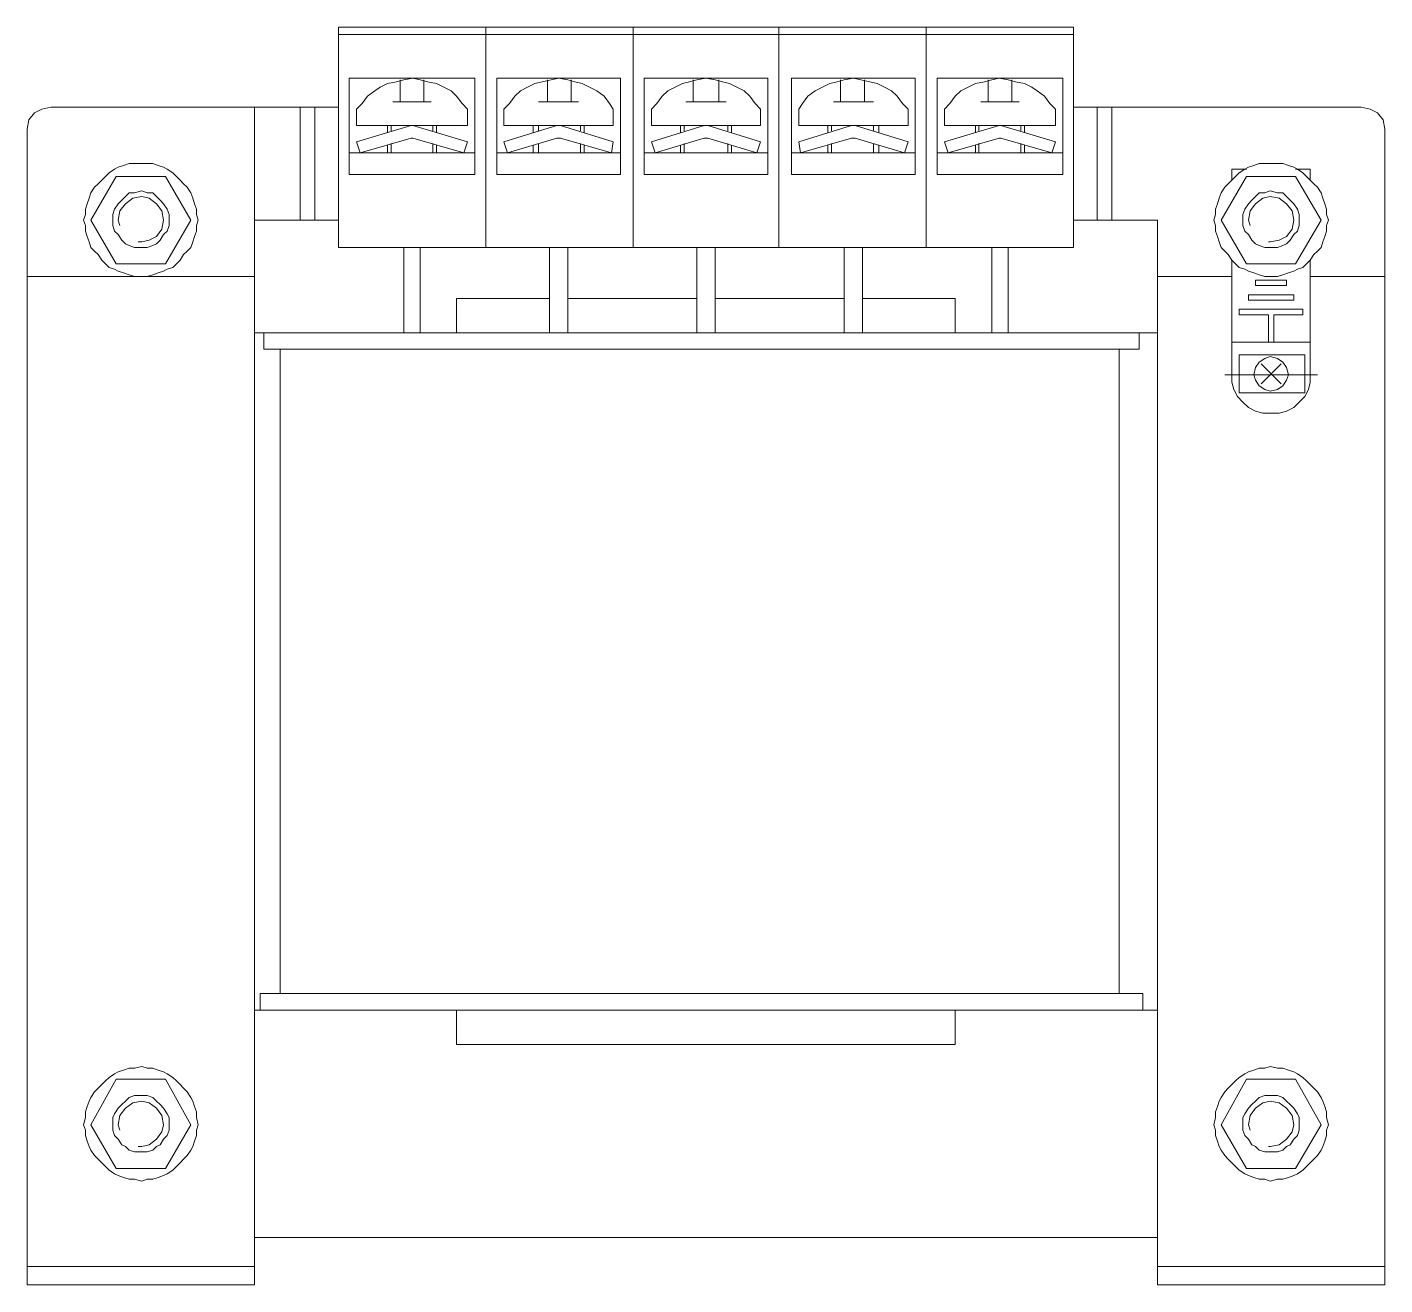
# Model space of a CAD drawing. Header units: millimetres. Extents: x 0 to 82.9, y 0 to 76.8.
import ezdxf

# ---------------------------------------------------------------- set-up
doc = ezdxf.new("R2010")
doc.units = ezdxf.units.MM

# ---------------------------------------------------------------- blocks, each defined once
blk = doc.blocks.new('*U416')
at = {"color": 1, "linetype": 'Continuous', "lineweight": 5}
for points in [[(-22.444, 69), (-40, 69), (-40.556, 68.889), (-41, 68.667), (-41.333, 68.222), (-41.444, 67.667), (-41.444, 67.667), (-41.444, -2.889), (-27.556, -2.889), (-27.556, 0), (27.556, 0), (27.556, -2.889), (41.444, -2.889), (41.444, 67.667), (41.333, 68.222), (41, 68.667), (40.556, 68.889), (40, 69), (40, 69), (22.444, 69), (22.444, 73.889), (-22.444, 73.889), (-22.444, 69)], [(-27.556, 69), (-22.444, 69)], [(-27.556, 69), (-27.556, 22.778)], [(-24.778, 69), (-24.778, 62.111)], [(-24.444, 69), (-22.444, 69)], [(-23.889, 69), (-23.889, 62.111)], [(22.444, 69), (27.556, 69)], [(23.889, 69), (23.889, 62.111)], [(24.778, 69), (24.778, 62.111)], [(-27.556, 62.111), (-22.444, 62.111)], [(22.444, 62.111), (27.556, 62.111)], [(27.556, -2.889), (27.556, 62.111)], [(-41.444, 58.667), (-27.556, 58.667)], [(27.556, 58.667), (32.111, 58.667)], [(27.556, 58.667), (32.111, 58.667)], [(36.889, 58.667), (41.444, 58.667)], [(-27.556, -2.889), (-27.556, 52.333)], [(-41.444, -1.778), (-27.556, -1.778)], [(27.556, -1.778), (41.444, -1.778)]]:
    blk.add_lwpolyline(points, dxfattribs=at)
at = {"color": 32, "linetype": 'Continuous', "lineweight": 5}
for points in [[(-22.444, 60.444), (22.444, 60.444), (22.444, 73.889), (-22.444, 73.889), (-22.444, 60.444)], [(2.778, 73.889), (-22.444, 73.889)], [(-22.444, 73.889), (-22.444, 60.444)], [(-13.444, 73.889), (-13.444, 60.444)], [(-4.444, 73.889), (-4.444, 60.444)], [(-2.778, 73.889), (22.444, 73.889)], [(4.444, 73.889), (4.444, 60.444)], [(13.444, 73.889), (13.444, 60.444)], [(22.444, 73.889), (22.444, 60.444)], [(-22.444, 73.444), (2.778, 73.444)], [(22.444, 73.444), (-2.778, 73.444)], [(-21.778, 64.889), (-14.111, 64.889), (-14.111, 70.778), (-21.778, 70.778), (-21.778, 64.889)], [(-21.778, 70.778), (-21.778, 64.889)], [(-21.778, 70.778), (-14.111, 70.778)], [(-14.556, 68.889), (-14.889, 69.222), (-15.222, 69.667), (-15.556, 70), (-16, 70.222), (-16.444, 70.444), (-17, 70.556), (-17.444, 70.667), (-17.889, 70.778), (-18.444, 70.667), (-18.889, 70.556), (-19.444, 70.444), (-19.889, 70.222), (-20.222, 70), (-20.667, 69.667), (-21, 69.222), (-21.333, 68.889)], [(-18.667, 69.333), (-18.667, 70.667)], [(-17.222, 69.333), (-17.222, 70.667)], [(-14.111, 70.778), (-14.111, 64.889)], [(-12.778, 64.889), (-5.222, 64.889), (-5.222, 70.778), (-12.778, 70.778), (-12.778, 64.889)], [(-12.778, 70.778), (-12.778, 64.889)], [(-12.778, 70.778), (-5.222, 70.778)], [(-5.667, 68.889), (-5.889, 69.222), (-6.222, 69.667), (-6.667, 70), (-7.111, 70.222), (-7.556, 70.444), (-8, 70.556), (-8.444, 70.667), (-9, 70.778), (-9.444, 70.667), (-10, 70.556), (-10.444, 70.444), (-10.889, 70.222), (-11.333, 70), (-11.667, 69.667), (-12, 69.222), (-12.333, 68.889)], [(-9.667, 69.333), (-9.667, 70.667)], [(-8.222, 69.333), (-8.222, 70.667)], [(-7.889, 70.778), (-5.222, 70.778)], [(-5.222, 70.778), (-5.222, 64.889)], [(-3.778, 64.889), (3.778, 64.889), (3.778, 70.778), (-3.778, 70.778), (-3.778, 64.889)], [(-3.778, 70.778), (-3.778, 64.889)], [(-3.778, 70.778), (-3.222, 70.778)], [(-3.778, 70.778), (3.778, 70.778)], [(3.333, 68.889), (3, 69.222), (2.667, 69.667), (2.333, 70), (1.889, 70.222), (1.444, 70.444), (1, 70.556), (0.556, 70.667), (0, 70.778), (-0.556, 70.667), (-1, 70.556), (-1.444, 70.444), (-1.889, 70.222), (-2.333, 70), (-2.667, 69.667), (-3, 69.222), (-3.333, 68.889)], [(-2.333, 70.778), (2.111, 70.778)], [(2.333, 70.778), (-2.111, 70.778)], [(-0.778, 69.333), (-0.778, 70.667)], [(0.778, 69.333), (0.778, 70.667)], [(3.778, 70.778), (3.222, 70.778)], [(3.778, 70.778), (3.778, 64.889)], [(5.222, 64.889), (12.778, 64.889), (12.778, 70.778), (5.222, 70.778), (5.222, 64.889)], [(5.222, 70.778), (5.222, 64.889)], [(5.222, 70.778), (12.778, 70.778)], [(7.889, 70.778), (5.222, 70.778)], [(12.333, 68.889), (12, 69.222), (11.667, 69.667), (11.333, 70), (10.889, 70.222), (10.444, 70.444), (10, 70.556), (9.444, 70.667), (9, 70.778), (8.444, 70.667), (8, 70.556), (7.556, 70.444), (7.111, 70.222), (6.667, 70), (6.222, 69.667), (5.889, 69.222), (5.667, 68.889)], [(8.222, 69.333), (8.222, 70.667)], [(12.778, 70.778), (8.667, 70.778)], [(9.667, 69.333), (9.667, 70.667)], [(12.778, 70.778), (12.778, 64.889)], [(14.111, 64.889), (21.778, 64.889), (21.778, 70.778), (14.111, 70.778), (14.111, 64.889)], [(14.111, 70.778), (14.111, 64.889)], [(14.111, 70.778), (21.778, 70.778)], [(21.778, 70.778), (14.111, 70.778)], [(21.333, 68.889), (21, 69.222), (20.667, 69.667), (20.222, 70), (19.889, 70.222), (19.444, 70.444), (18.889, 70.556), (18.444, 70.667), (17.889, 70.778), (17.444, 70.667), (17, 70.556), (16.444, 70.444), (16, 70.222), (15.556, 70), (15.222, 69.667), (14.889, 69.222), (14.556, 68.889)], [(17.222, 69.333), (17.222, 70.667)], [(18.667, 69.333), (18.667, 70.667)], [(21.778, 70.778), (21.778, 64.889)], [(-21.333, 67.889), (-21.333, 68.889)], [(-19.111, 69.333), (-16.778, 69.333)], [(-14.556, 67.889), (-14.556, 68.889)], [(-12.333, 67.889), (-12.333, 68.889)], [(-10.222, 69.333), (-7.778, 69.333)], [(-5.667, 67.889), (-5.667, 68.889)], [(-3.333, 67.889), (-3.333, 68.889)], [(-1.222, 69.333), (1.222, 69.333)], [(3.333, 67.889), (3.333, 68.889)], [(5.667, 67.889), (5.667, 68.889)], [(7.778, 69.333), (10.222, 69.333)], [(12.333, 67.889), (12.333, 68.889)], [(14.556, 67.889), (14.556, 68.889)], [(16.778, 69.333), (19.111, 69.333)], [(21.333, 67.889), (21.333, 68.889)], [(-17.889, 67.889), (-21.333, 67.889)], [(-21.333, 66.889), (-18, 67.889)], [(-19.444, 67.444), (-19.444, 67.889)], [(-19.222, 67.556), (-19.222, 67.889)], [(-17.889, 67.889), (-17.889, 67.889), (-18, 67.889)], [(-17.889, 67.889), (-14.556, 67.889)], [(-14.556, 66.889), (-17.889, 67.889)], [(-16.667, 67.556), (-16.667, 67.889)], [(-16.444, 67.444), (-16.444, 67.889)], [(-9, 67.889), (-12.333, 67.889)], [(-12.333, 66.889), (-9.111, 67.889)], [(-10.556, 67.444), (-10.556, 67.889)], [(-10.222, 67.556), (-10.222, 67.889)], [(-9, 67.889), (-5.667, 67.889)], [(-5.667, 66.889), (-8.889, 67.889)], [(-7.667, 67.556), (-7.667, 67.889)], [(-7.444, 67.444), (-7.444, 67.889)], [(0, 67.889), (-3.333, 67.889)], [(-3.333, 66.889), (-0.111, 67.889)], [(-1.556, 67.444), (-1.556, 67.889)], [(-1.333, 67.556), (-1.333, 67.889)], [(0, 67.889), (3.333, 67.889)], [(3.333, 66.889), (0.111, 67.889)], [(1.333, 67.556), (1.333, 67.889)], [(1.556, 67.444), (1.556, 67.889)], [(9, 67.889), (5.667, 67.889)], [(5.667, 66.889), (8.889, 67.889)], [(7.444, 67.444), (7.444, 67.889)], [(7.667, 67.556), (7.667, 67.889)], [(9, 67.889), (12.333, 67.889)], [(12.333, 66.889), (9.111, 67.889)], [(10.222, 67.556), (10.222, 67.889)], [(10.556, 67.444), (10.556, 67.889)], [(17.889, 67.889), (14.556, 67.889)], [(14.556, 66.889), (17.889, 67.889)], [(16.444, 67.444), (16.444, 67.889)], [(16.667, 67.556), (16.667, 67.889)], [(17.889, 67.889), (21.333, 67.889)], [(21.333, 66.889), (18, 67.889)], [(19.222, 67.556), (19.222, 67.889)], [(19.444, 67.444), (19.444, 67.889)], [(-21.111, 66.222), (-21.333, 66.889)], [(-21.111, 66.222), (-18, 67.111)], [(-19.444, 66.222), (-19.444, 66.667)], [(-19.222, 66.222), (-19.222, 66.778)], [(-17.889, 67.111), (-17.889, 67.111), (-18, 67.111)], [(-14.778, 66.222), (-17.889, 67.111)], [(-16.667, 66.222), (-16.667, 66.778)], [(-16.444, 66.222), (-16.444, 66.667)], [(-14.778, 66.222), (-14.556, 66.889)], [(-12.111, 66.222), (-12.333, 66.889)], [(-12.111, 66.222), (-9.111, 67.111)], [(-10.556, 66.222), (-10.556, 66.667)], [(-10.222, 66.222), (-10.222, 66.778)], [(-8.889, 67.111), (-9, 67.111), (-9.111, 67.111)], [(-5.778, 66.222), (-8.889, 67.111)], [(-7.667, 66.222), (-7.667, 66.778)], [(-7.444, 66.222), (-7.444, 66.667)], [(-5.778, 66.222), (-5.667, 66.889)], [(-3.111, 66.222), (-3.333, 66.889)], [(-3.111, 66.222), (-0.111, 67.111)], [(-1.556, 66.222), (-1.556, 66.667)], [(-1.333, 66.222), (-1.333, 66.778)], [(0.111, 67.111), (0, 67.111), (-0.111, 67.111)], [(3.111, 66.222), (0.111, 67.111)], [(1.333, 66.222), (1.333, 66.778)], [(1.556, 66.222), (1.556, 66.667)], [(3.111, 66.222), (3.333, 66.889)], [(5.778, 66.222), (5.667, 66.889)], [(5.778, 66.222), (8.889, 67.111)], [(7.444, 66.222), (7.444, 66.667)], [(7.667, 66.222), (7.667, 66.778)], [(9.111, 67.111), (9, 67.111), (8.889, 67.111)], [(12.111, 66.222), (9.111, 67.111)], [(10.222, 66.222), (10.222, 66.778)], [(10.556, 66.222), (10.556, 66.667)], [(12.111, 66.222), (12.333, 66.889)], [(14.778, 66.222), (14.556, 66.889)], [(14.778, 66.222), (17.889, 67.111)], [(16.444, 66.222), (16.444, 66.667)], [(16.667, 66.222), (16.667, 66.778)], [(18, 67.111), (17.889, 67.111), (17.889, 67.111)], [(21.111, 66.222), (18, 67.111)], [(19.222, 66.222), (19.222, 66.778)], [(19.444, 66.222), (19.444, 66.667)], [(21.111, 66.222), (21.333, 66.889)], [(-14.111, 66.222), (-21.778, 66.222)], [(-5.222, 66.222), (-12.778, 66.222)], [(-12.778, 66.222), (-8.667, 66.222)], [(-12.778, 66.222), (-8.667, 66.222)], [(-7.889, 66.222), (-5.222, 66.222)], [(3.778, 66.222), (-3.778, 66.222)], [(-3.778, 66.222), (-3.222, 66.222)], [(-2.333, 66.222), (2.111, 66.222)], [(2.333, 66.222), (-2.111, 66.222)], [(3.778, 66.222), (3.222, 66.222)], [(3.778, 66.222), (3.778, 65.222)], [(12.778, 66.222), (5.222, 66.222)], [(7.889, 66.222), (5.222, 66.222)], [(12.778, 66.222), (8.667, 66.222)], [(21.778, 66.222), (14.111, 66.222)], [(-21.778, 64.889), (-14.111, 64.889)], [(-12.778, 64.889), (-5.222, 64.889)], [(-12.778, 64.889), (-8.667, 64.889)], [(-3.778, 64.889), (3.778, 64.889)], [(-2.333, 64.889), (2.111, 64.889)], [(2.333, 64.889), (-2.111, 64.889)], [(3.778, 64.889), (3.222, 64.889)], [(5.222, 64.889), (12.778, 64.889)], [(7.889, 64.889), (5.222, 64.889)], [(12.778, 64.889), (8.667, 64.889)], [(21.778, 64.889), (14.111, 64.889)], [(14.111, 64.889), (21.778, 64.889)], [(22.444, 64.556), (22.444, 60.444)], [(-22.444, 60.444), (2.778, 60.444)], [(22.444, 60.444), (-2.778, 60.444)]]:
    blk.add_lwpolyline(points, dxfattribs=at)
at = {"color": 6, "linetype": 'Continuous', "lineweight": 5}
for points in [[(-34.444, 65.556), (-34.889, 65.556), (-35.222, 65.556), (-35.556, 65.444), (-35.889, 65.333), (-36.111, 65.222), (-36.444, 65), (-36.667, 64.778), (-36.889, 64.556), (-37.111, 64.333), (-37.333, 64.111), (-37.556, 63.778), (-37.667, 63.444), (-37.778, 63.111), (-37.889, 62.778), (-37.889, 62.444), (-38, 62.111), (-37.889, 61.778), (-37.889, 61.444), (-37.778, 61.111), (-37.667, 60.778), (-37.556, 60.444), (-37.333, 60.222), (-37.111, 60), (-36.889, 59.667), (-36.667, 59.444), (-36.444, 59.222), (-36.111, 59.111), (-35.889, 59), (-35.556, 58.889), (-35.222, 58.778), (-34.889, 58.667), (-34.444, 58.667), (-34.111, 58.667), (-33.778, 58.778), (-33.444, 58.889), (-33.111, 59), (-32.889, 59.111), (-32.556, 59.222), (-32.333, 59.444), (-32.111, 59.667), (-31.889, 60), (-31.667, 60.222), (-31.444, 60.444), (-31.333, 60.778), (-31.222, 61.111), (-31.111, 61.444), (-31.111, 61.778), (-31, 62.111), (-31.111, 62.444), (-31.111, 62.778), (-31.222, 63.111), (-31.333, 63.444), (-31.444, 63.778), (-31.667, 64.111), (-31.889, 64.333), (-32.111, 64.556), (-32.333, 64.778), (-32.556, 65), (-32.889, 65.222), (-33.111, 65.333), (-33.444, 65.444), (-33.778, 65.556), (-34.111, 65.556), (-34.444, 65.556), (-34.444, 65.556)], [(34.444, 65.556), (34.111, 65.556), (33.778, 65.556), (33.444, 65.444), (33.111, 65.333), (32.889, 65.222), (32.556, 65), (32.333, 64.778), (32.111, 64.556), (31.889, 64.333), (31.667, 64.111), (31.444, 63.778), (31.333, 63.444), (31.222, 63.111), (31.111, 62.778), (31.111, 62.444), (31, 62.111), (31.111, 61.778), (31.111, 61.444), (31.222, 61.111), (31.333, 60.778), (31.444, 60.444), (31.667, 60.222), (31.889, 60), (32.111, 59.667), (32.333, 59.444), (32.556, 59.222), (32.889, 59.111), (33.111, 59), (33.444, 58.889), (33.778, 58.778), (34.111, 58.667), (34.444, 58.667), (34.889, 58.667), (35.222, 58.778), (35.556, 58.889), (35.889, 59), (36.111, 59.111), (36.444, 59.222), (36.667, 59.444), (36.889, 59.667), (37.111, 60), (37.333, 60.222), (37.556, 60.444), (37.667, 60.778), (37.778, 61.111), (37.889, 61.444), (37.889, 61.778), (38, 62.111), (37.889, 62.444), (37.889, 62.778), (37.778, 63.111), (37.667, 63.444), (37.556, 63.778), (37.333, 64.111), (37.111, 64.333), (36.889, 64.556), (36.667, 64.778), (36.444, 65), (36.111, 65.222), (35.889, 65.333), (35.556, 65.444), (35.222, 65.556), (34.889, 65.556), (34.444, 65.556), (34.444, 65.556)], [(-36, 64.778), (-37.556, 62.111), (-36, 59.444), (-33, 59.444), (-31.444, 62.111), (-33, 64.778), (-36, 64.778)], [(33, 64.778), (31.444, 62.111), (33, 59.444), (36, 59.444), (37.556, 62.111), (36, 64.778), (33, 64.778)], [(32.111, 64.556), (32.111, 65.222)], [(32.111, 65.222), (33, 65.222)], [(36, 65.222), (36.889, 65.222)], [(36.889, 64.556), (36.889, 65.222)], [(-34.444, 63.889), (-34.889, 63.778), (-35.222, 63.778), (-35.444, 63.556), (-35.667, 63.333), (-35.889, 63.111), (-36.111, 62.778), (-36.222, 62.444), (-36.222, 62.111), (-36.222, 61.778), (-36.111, 61.444), (-35.889, 61.222), (-35.667, 60.889), (-35.444, 60.667), (-35.222, 60.556), (-34.889, 60.444), (-34.444, 60.444), (-34.111, 60.444), (-33.778, 60.556), (-33.556, 60.667), (-33.333, 60.889), (-33.111, 61.222), (-32.889, 61.444), (-32.778, 61.778), (-32.778, 62.111), (-32.778, 62.444), (-32.889, 62.778), (-33.111, 63.111), (-33.333, 63.333), (-33.556, 63.556), (-33.778, 63.778), (-34.111, 63.778), (-34.444, 63.889), (-34.444, 63.889)], [(34.444, 63.889), (34.111, 63.778), (33.778, 63.778), (33.556, 63.556), (33.333, 63.333), (33.111, 63.111), (32.889, 62.778), (32.778, 62.444), (32.778, 62.111), (32.778, 61.778), (32.889, 61.444), (33.111, 61.222), (33.333, 60.889), (33.556, 60.667), (33.778, 60.556), (34.111, 60.444), (34.444, 60.444), (34.889, 60.444), (35.222, 60.556), (35.444, 60.667), (35.667, 60.889), (35.889, 61.222), (36.111, 61.444), (36.222, 61.778), (36.222, 62.111), (36.222, 62.444), (36.111, 62.778), (35.889, 63.111), (35.667, 63.333), (35.444, 63.556), (35.222, 63.778), (34.889, 63.778), (34.444, 63.889), (34.444, 63.889)], [(-34.667, 60.778), (-34.444, 60.778), (-34, 60.889), (-33.556, 61.111), (-33.222, 61.556), (-33.111, 62.111), (-33.222, 62.667), (-33.556, 63.111), (-34, 63.444), (-34.444, 63.556), (-35, 63.444), (-35.444, 63.111), (-35.778, 62.667), (-35.889, 62.111), (-35.778, 61.778)], [(34.333, 60.778), (34.444, 60.778), (35, 60.889), (35.444, 61.111), (35.778, 61.556), (35.889, 62.111), (35.778, 62.667), (35.444, 63.111), (35, 63.444), (34.444, 63.556), (34, 63.444), (33.556, 63.111), (33.222, 62.667), (33.111, 62.111), (33.222, 61.778)], [(32.111, 59.667), (32.111, 52.667)], [(36.889, 59.667), (36.889, 52.667)], [(33.556, 58.444), (33.556, 58.111)], [(33.556, 58.444), (34.444, 58.444)], [(33.556, 58.111), (34.444, 58.111)], [(35.444, 58.444), (34.444, 58.444)], [(35.444, 58.111), (34.444, 58.111)], [(35.444, 58.444), (35.444, 58.111)], [(33.111, 57.556), (33.111, 57.222)], [(33.111, 57.556), (34.444, 57.556)], [(33.111, 57.222), (34.444, 57.222)], [(35.889, 57.556), (34.444, 57.556)], [(35.889, 57.222), (34.444, 57.222)], [(35.889, 57.556), (35.889, 57.222)], [(36.444, 56.667), (32.556, 56.667)], [(32.556, 56.667), (32.556, 56.333)], [(36.444, 56.667), (36.444, 56.333)], [(32.556, 56.333), (34.333, 56.333)], [(34.333, 56.333), (34.333, 54.667)], [(36.444, 56.333), (34.667, 56.333)], [(34.667, 56.333), (34.667, 54.667)], [(32.111, 54.667), (36.889, 54.667)], [(32.556, 53.889), (32.556, 51.556)], [(32.556, 53.889), (36.556, 53.889)], [(36.556, 53.889), (36.556, 51.556)], [(34.444, 53.778), (34.111, 53.667), (33.778, 53.444), (33.556, 53.111), (33.444, 52.667), (33.556, 52.333), (33.778, 52), (34.111, 51.778), (34.444, 51.667), (34.889, 51.778), (35.222, 52), (35.444, 52.333), (35.556, 52.667), (35.444, 53.111), (35.222, 53.444), (34.889, 53.667), (34.444, 53.778), (34.444, 53.778)], [(33.889, 52.111), (35.111, 53.333)], [(35.111, 52.111), (33.889, 53.333)], [(31.667, 52.667), (37.333, 52.667)], [(32.111, 52.667), (32.111, 52.222), (32.222, 51.778), (32.444, 51.333), (32.778, 51), (33.111, 50.667), (33.556, 50.444), (34, 50.333), (34.444, 50.333), (35, 50.333), (35.444, 50.444), (35.889, 50.667), (36.222, 51), (36.556, 51.333), (36.778, 51.778), (36.889, 52.222), (36.889, 52.667), (36.889, 52.667)], [(32.556, 51.556), (36.556, 51.556)], [(-34.444, 10.444), (-34.889, 10.333), (-35.222, 10.333), (-35.556, 10.222), (-35.889, 10.111), (-36.111, 10), (-36.444, 9.778), (-36.667, 9.556), (-36.889, 9.333), (-37.111, 9.111), (-37.333, 8.889), (-37.556, 8.556), (-37.667, 8.333), (-37.778, 8), (-37.889, 7.667), (-37.889, 7.333), (-38, 6.889), (-37.889, 6.556), (-37.889, 6.222), (-37.778, 5.889), (-37.667, 5.556), (-37.556, 5.333), (-37.333, 5), (-37.111, 4.778), (-36.889, 4.556), (-36.667, 4.333), (-36.444, 4.111), (-36.111, 3.889), (-35.889, 3.778), (-35.556, 3.667), (-35.222, 3.556), (-34.889, 3.556), (-34.444, 3.444), (-34.111, 3.556), (-33.778, 3.556), (-33.444, 3.667), (-33.111, 3.778), (-32.889, 3.889), (-32.556, 4.111), (-32.333, 4.333), (-32.111, 4.556), (-31.889, 4.778), (-31.667, 5), (-31.444, 5.333), (-31.333, 5.556), (-31.222, 5.889), (-31.111, 6.222), (-31.111, 6.556), (-31, 6.889), (-31.111, 7.333), (-31.111, 7.667), (-31.222, 8), (-31.333, 8.333), (-31.444, 8.556), (-31.667, 8.889), (-31.889, 9.111), (-32.111, 9.333), (-32.333, 9.556), (-32.556, 9.778), (-32.889, 10), (-33.111, 10.111), (-33.444, 10.222), (-33.778, 10.333), (-34.111, 10.333), (-34.444, 10.444), (-34.444, 10.444)], [(34.444, 10.444), (34.111, 10.333), (33.778, 10.333), (33.444, 10.222), (33.111, 10.111), (32.889, 10), (32.556, 9.778), (32.333, 9.556), (32.111, 9.333), (31.889, 9.111), (31.667, 8.889), (31.444, 8.556), (31.333, 8.333), (31.222, 8), (31.111, 7.667), (31.111, 7.333), (31, 6.889), (31.111, 6.556), (31.111, 6.222), (31.222, 5.889), (31.333, 5.556), (31.444, 5.333), (31.667, 5), (31.889, 4.778), (32.111, 4.556), (32.333, 4.333), (32.556, 4.111), (32.889, 3.889), (33.111, 3.778), (33.444, 3.667), (33.778, 3.556), (34.111, 3.556), (34.444, 3.444), (34.889, 3.556), (35.222, 3.556), (35.556, 3.667), (35.889, 3.778), (36.111, 3.889), (36.444, 4.111), (36.667, 4.333), (36.889, 4.556), (37.111, 4.778), (37.333, 5), (37.556, 5.333), (37.667, 5.556), (37.778, 5.889), (37.889, 6.222), (37.889, 6.556), (38, 6.889), (37.889, 7.333), (37.889, 7.667), (37.778, 8), (37.667, 8.333), (37.556, 8.556), (37.333, 8.889), (37.111, 9.111), (36.889, 9.333), (36.667, 9.556), (36.444, 9.778), (36.111, 10), (35.889, 10.111), (35.556, 10.222), (35.222, 10.333), (34.889, 10.333), (34.444, 10.444), (34.444, 10.444)], [(-36, 9.667), (-37.556, 6.889), (-36, 4.222), (-33, 4.222), (-31.444, 6.889), (-33, 9.667), (-36, 9.667)], [(33, 9.667), (31.444, 6.889), (33, 4.222), (36, 4.222), (37.556, 6.889), (36, 9.667), (33, 9.667)], [(-34.444, 8.667), (-34.889, 8.667), (-35.222, 8.556), (-35.444, 8.333), (-35.667, 8.111), (-35.889, 7.889), (-36.111, 7.556), (-36.222, 7.333), (-36.222, 6.889), (-36.222, 6.556), (-36.111, 6.222), (-35.889, 6), (-35.667, 5.667), (-35.444, 5.556), (-35.222, 5.333), (-34.889, 5.222), (-34.444, 5.222), (-34.111, 5.222), (-33.778, 5.333), (-33.556, 5.556), (-33.333, 5.667), (-33.111, 6), (-32.889, 6.222), (-32.778, 6.556), (-32.778, 6.889), (-32.778, 7.333), (-32.889, 7.556), (-33.111, 7.889), (-33.333, 8.111), (-33.556, 8.333), (-33.778, 8.556), (-34.111, 8.667), (-34.444, 8.667), (-34.444, 8.667)], [(-34.667, 5.556), (-34.444, 5.556), (-34, 5.667), (-33.556, 6), (-33.222, 6.444), (-33.111, 6.889), (-33.222, 7.444), (-33.556, 7.889), (-34, 8.222), (-34.444, 8.333), (-35, 8.222), (-35.444, 7.889), (-35.778, 7.444), (-35.889, 6.889), (-35.778, 6.556)], [(34.444, 8.667), (34.111, 8.667), (33.778, 8.556), (33.556, 8.333), (33.333, 8.111), (33.111, 7.889), (32.889, 7.556), (32.778, 7.333), (32.778, 6.889), (32.778, 6.556), (32.889, 6.222), (33.111, 6), (33.333, 5.667), (33.556, 5.556), (33.778, 5.333), (34.111, 5.222), (34.444, 5.222), (34.889, 5.222), (35.222, 5.333), (35.444, 5.556), (35.667, 5.667), (35.889, 6), (36.111, 6.222), (36.222, 6.556), (36.222, 6.889), (36.222, 7.333), (36.111, 7.556), (35.889, 7.889), (35.667, 8.111), (35.444, 8.333), (35.222, 8.556), (34.889, 8.667), (34.444, 8.667), (34.444, 8.667)], [(34.333, 5.556), (34.444, 5.556), (35, 5.667), (35.444, 6), (35.778, 6.444), (35.889, 6.889), (35.778, 7.444), (35.444, 7.889), (35, 8.222), (34.444, 8.333), (34, 8.222), (33.556, 7.889), (33.222, 7.444), (33.111, 6.889), (33.222, 6.556)]]:
    blk.add_lwpolyline(points, dxfattribs=at)
at = {"color": 4, "linetype": 'Continuous', "lineweight": 5}
for points in [[(-13.444, 62.111), (-13.444, 60.444)], [(-18.444, 60.444), (-18.444, 55.222)], [(-17.444, 60.444), (-17.444, 55.222)], [(-9.556, 60.444), (-9.556, 55.222)], [(-8.444, 60.444), (-8.444, 55.222)], [(-0.556, 60.444), (-0.556, 55.222)], [(0.556, 60.444), (0.556, 55.222)], [(8.444, 60.444), (8.444, 55.222)], [(9.556, 60.444), (9.556, 55.222)], [(17.444, 60.444), (17.444, 55.222)], [(18.444, 60.444), (18.444, 55.222)], [(-15.222, 57.333), (-9.556, 57.333)], [(-15.222, 55.222), (-15.222, 57.333)], [(-8.444, 57.333), (-0.556, 57.333)], [(0.556, 57.333), (8.444, 57.333)], [(9.556, 57.333), (15.222, 57.333)], [(15.222, 55.222), (15.222, 57.333)], [(0.556, 56.333), (0.556, 55.222)], [(-27.556, 55.222), (27.556, 55.222)], [(-27, 54.222), (0, 54.222)], [(-26, 14.889), (25.222, 14.889), (25.222, 54.222), (-26, 54.222), (-26, 14.889)], [(26.444, 54.222), (0, 54.222)], [(25.222, 54.222), (25.222, 14.889)], [(-27.222, 14.889), (-27.222, 13.889)], [(-27.222, 14.889), (0, 14.889)], [(26.667, 14.889), (0, 14.889)], [(26.667, 14.889), (26.667, 13.889)], [(-27.556, 13.889), (27.556, 13.889)], [(-27.556, 13.889), (27.556, 13.889)], [(-23.444, 13.889), (23.444, 13.889)], [(-15.222, 13.889), (-15.222, 11.778)], [(15.222, 13.889), (15.222, 11.778)], [(-15.222, 11.778), (15.222, 11.778)]]:
    blk.add_lwpolyline(points, dxfattribs=at)
at = {"color": 0, "linetype": 'Continuous', "lineweight": 5}
for points in [[(-27, 55.222), (-27, 54.222)], [(26.444, 55.222), (26.444, 54.222)], [(-26, 54.222), (-26, 14.889)]]:
    blk.add_lwpolyline(points, dxfattribs=at)

msp = doc.modelspace()

# ---------------------------------------------------------------- block references
msp.add_blockref('*U416', (41.444, 2.889))

doc.saveas('drawing.dxf')
